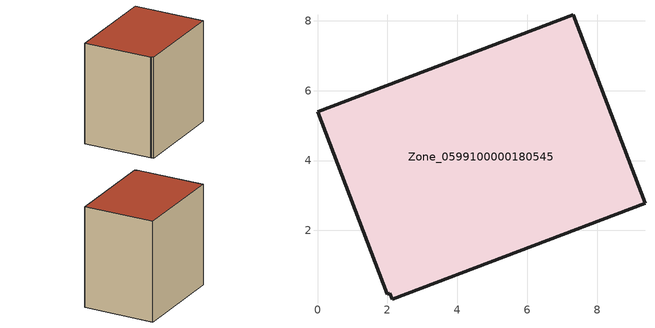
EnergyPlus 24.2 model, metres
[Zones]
Zone_0599100000180545
 floor ground (C_G): 2.07,0.21 1.99,0.17 0,5.39 7.32,8.17 9.37,2.78 2.14,0.03 z3.07
 wall outside (C_F): 9.37,2.78 7.32,8.17 0,5.39 1.99,0.17 2.07,0.21 2.14,0.03 9.37,2.78 z3.07:11.21
 roof outside (C_R): 2.07,0.21 2.14,0.03 9.37,2.78 7.32,8.17 0,5.39 1.99,0.17 z11.21
[BUILDING]
Pand.0599100000180545: North Axis=0; Terrain=City; Loads Convergence Tolerance Value=0.04; Temperature Convergence Tolerance Value=0.4; Solar Distribution=FullExterior; Maximum Number of Warmup Days=25; Minimum Number of Warmup Days=1
[Site:Location]
Rotterdam.The.Hague.AP_ZH_NLD Design_Conditions: Latitude=51.96; Longitude=4.45; Time Zone=1; Elevation=-4.5
[SITE:GROUNDTEMPERATURE:BUILDINGSURFACE]
18, 18, 18, 18, 18, 18, 18, 18, 18, 18, 18, 18
[MATERIAL] Thermal Absorptance=0.9; Solar Absorptance=0.7; Visible Absorptance=0.7
Name | Roughness | Thickness | Conductivity | Density | Specific Heat
G.TI.1946-1964 | MediumSmooth | 0.15 | 1 | 540 | 1210
F.TI.1946-1964 | Rough | 0.3 | 0.857143 | 1920 | 840
R.TI.1946-1964 | MediumRough | 0.2 | 0.277778 | 1500 | 1000
[CONSTRUCTION]
C_G: G.TI.1946-1964
C_F: F.TI.1946-1964
C_R: R.TI.1946-1964
[ZONE]
Zone_0599100000180545: Type=1; Multiplier=1; Ceiling Height=Autocalculate; Volume=Autocalculate; Floor Area=autocalculate; Part of Total Floor Area=Yes
[ZONEINFILTRATION:DESIGNFLOWRATE]
Infil_Zone_0599100000180545: Zone or ZoneList or Space or SpaceList=Zone_0599100000180545; Schedule=AlwaysOn; Design Flow Rate Calculation Method=Flow/Area; Flow Rate per Floor Area=0.003; Constant Term Coefficient=1; Temperature Term Coefficient=0; Velocity Term Coefficient=0; Velocity Squared Term Coefficient=0
[HVACTEMPLATE:ZONE:IDEALLOADSAIRSYSTEM]
Zone_0599100000180545: Maximum Heating Supply Air Temperature=50; Minimum Cooling Supply Air Temperature=13; Maximum Heating Supply Air Humidity Ratio=0.0156; Minimum Cooling Supply Air Humidity Ratio=0.0077; Heating Limit=NoLimit; Cooling Limit=NoLimit; Dehumidification Control Type=ConstantSensibleHeatRatio; Cooling Sensible Heat Ratio=0.7; Dehumidification Setpoint=60; Humidification Control Type=None; Humidification Setpoint=30; Outdoor Air Method=None; Outdoor Air Flow Rate per Person=0.00944; Outdoor Air Flow Rate per Zone Floor Area=0; Outdoor Air Flow Rate per Zone=0; Demand Controlled Ventilation Type=None; Outdoor Air Economizer Type=NoEconomizer; Heat Recovery Type=None; Sensible Heat Recovery Effectiveness=0.7; Latent Heat Recovery Effectiveness=0.65
[ZONECONTROL:THERMOSTAT]
ThermostatControl_Zone_0599100000180545: Zone or ZoneList=Zone_0599100000180545; Control Type Schedule=DualSetpointControlType; Control 1=Thermostat_Zone_0599100000180545; Temperature Difference Between Cutout And Setpoint=0
[THERMOSTATSETPOINT:DUALSETPOINT]
Thermostat_Zone_0599100000180545: Heating Setpoint Temperature Schedule=HeatingSetpoint_Zone_0599100000180545; Cooling Setpoint Temperature Schedule=CoolingSetpoint_Zone_0599100000180545
[SCHEDULE:COMPACT]
HeatingSetpoint_Zone_0599100000180545: Through: 12/31, For: AllDays, Until: 24:00, 21
CoolingSetpoint_Zone_0599100000180545: Through: 12/31, For: AllDays, Until: 24:00, 24
DualSetpointControlType: Through: 12/31, For: AllDays, Until: 24:00, 4
AlwaysOn: Through: 12/31, For: AllDays, Until: 24:00, 1
